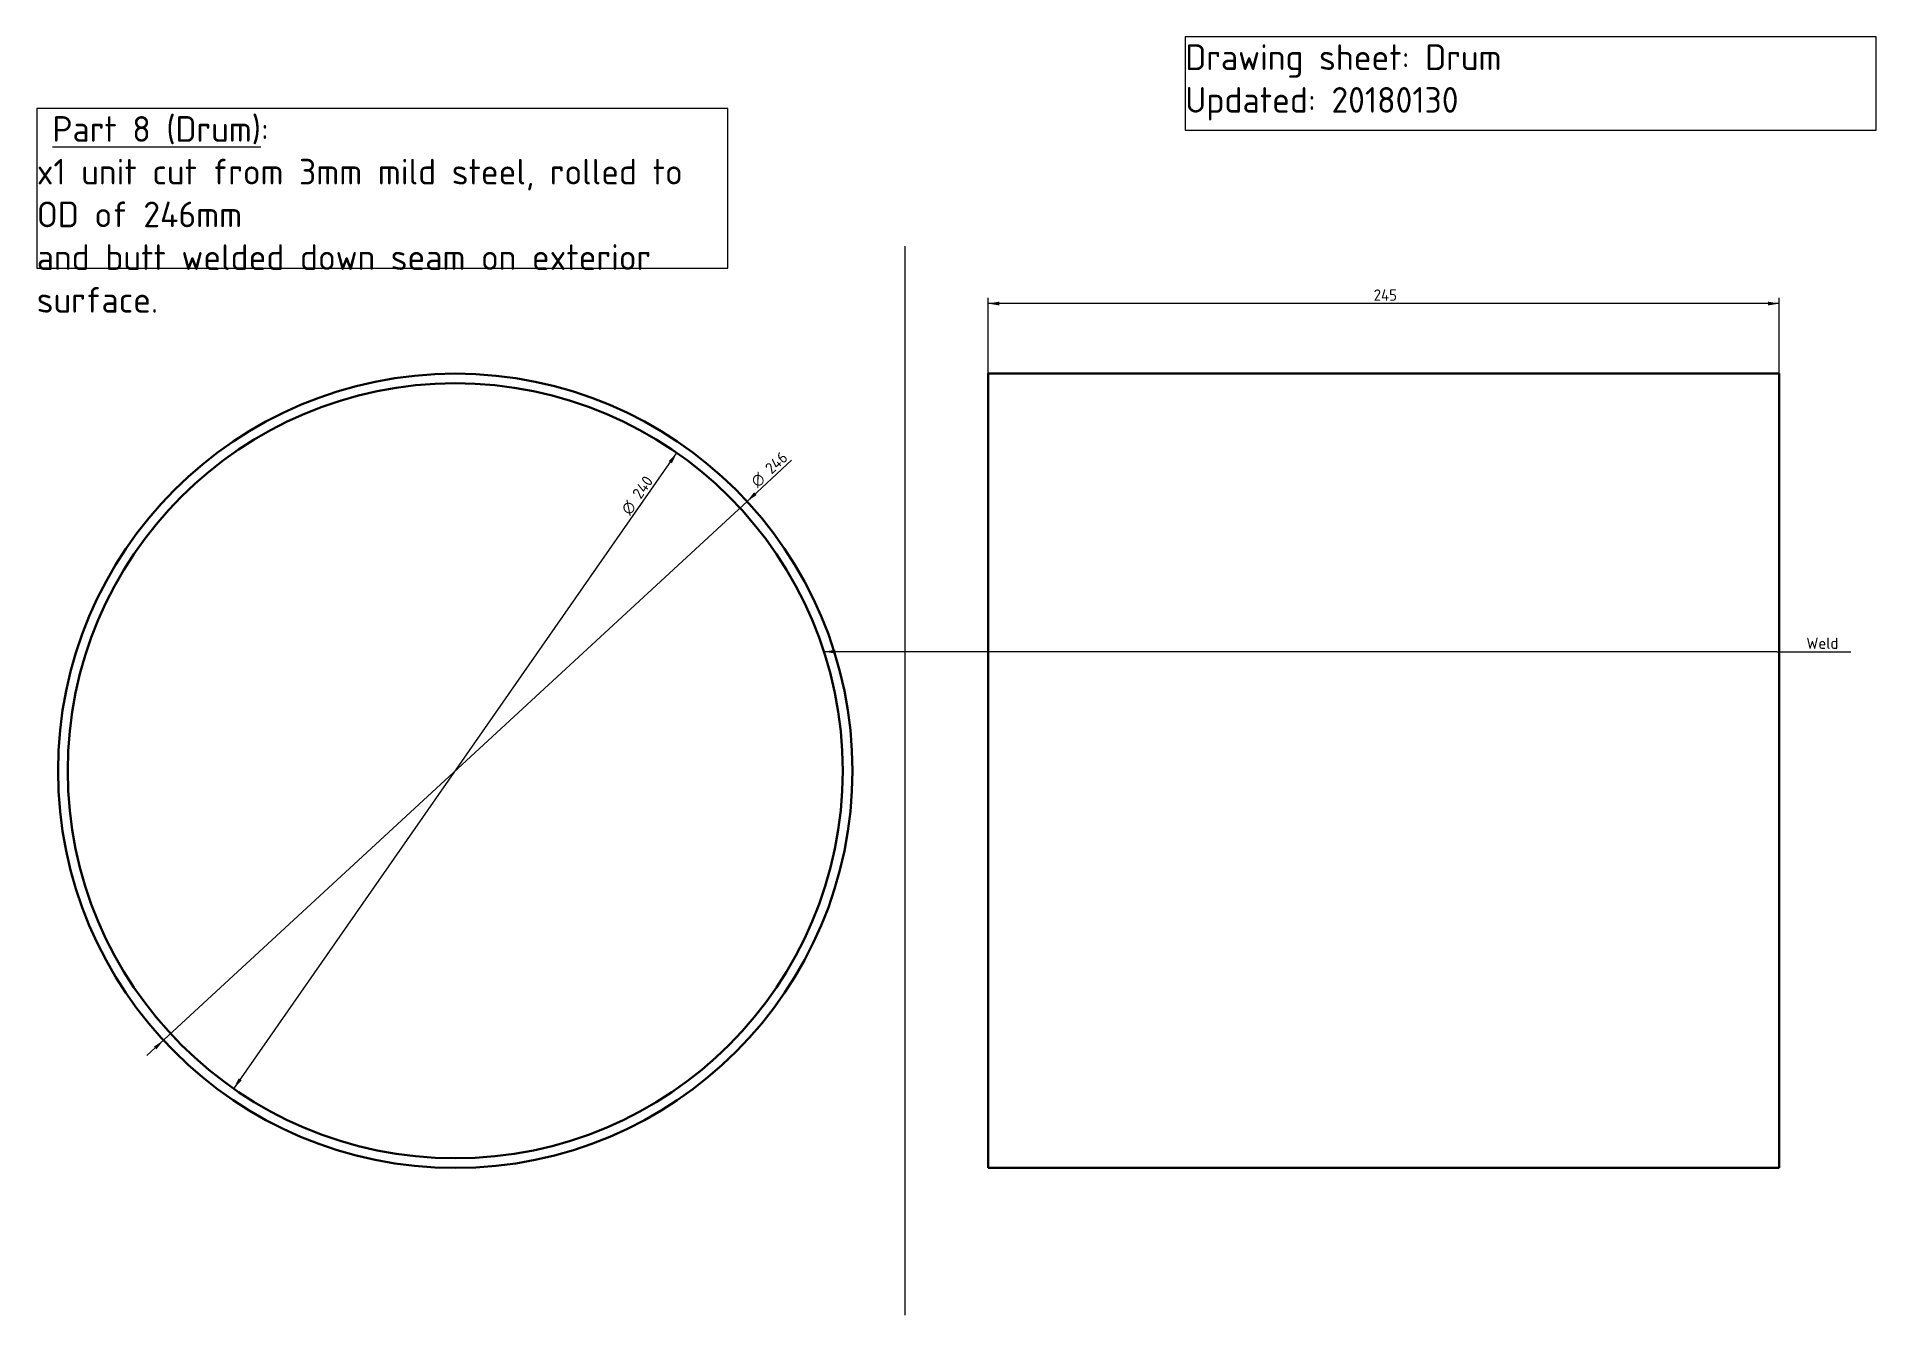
# Model space of a CAD drawing. Header units: millimetres. Extents: x 21 to 591, y 20 to 416.
import ezdxf
from ezdxf.enums import TextEntityAlignment as Align
from ezdxf.lldxf.tags import DXFTag

# ---------------------------------------------------------------- set-up
doc = ezdxf.new("R2010")
doc.units = ezdxf.units.MM
doc.layers.add('Default', color=7, linetype='Continuous')
doc.layers.add('Dimensions', color=7, linetype='Continuous')
doc.styles.add('SEACAD_Solid_Edge_ISO', font='seiso.ttf')
doc.styles.add('SEACAD_Solid_Edge_ISO1_Symbols', font='semeci1.ttf')
tags = doc.linetypes.add('CENTER2', pattern=[28.575, 19.05, -3.175, 3.175, -3.175]).pattern_tags.tags
tags[10:11] = [DXFTag(74, 4), DXFTag(75, 0), DXFTag(340, '0'), DXFTag(46, 0.0), DXFTag(50, 0.0), DXFTag(44, 0.0), DXFTag(45, 0.0)]
tags[8:9] = [DXFTag(74, 4), DXFTag(75, 0), DXFTag(340, '0'), DXFTag(46, 0.0), DXFTag(50, 0.0), DXFTag(44, 0.0), DXFTag(45, 0.0)]
tags[6:7] = [DXFTag(74, 4), DXFTag(75, 0), DXFTag(340, '0'), DXFTag(46, 0.0), DXFTag(50, 0.0), DXFTag(44, 0.0), DXFTag(45, 0.0)]
tags[4:5] = [DXFTag(74, 4), DXFTag(75, 0), DXFTag(340, '0'), DXFTag(46, 0.0), DXFTag(50, 0.0), DXFTag(44, 0.0), DXFTag(45, 0.0)]
doc.dimstyles.new('ISO_(mm)', dxfattribs={"dimtxt": 3.5, "dimasz": 3.5, "dimexe": 1.75, "dimexo": 0, "dimgap": 0.875, "dimtad": 1, "dimtxsty": 'SEACAD_Solid_Edge_ISO', "dimblk1": '_SE_FILLED', "dimblk2": '_SE_FILLED', "dimsah": 1, "dimcen": 1.75, "dimadec": 0, "dimazin": 0, "dimtfac": 0.5, "dimtmove": 0, "dimatfit": 3, "dimfxl": 1, "dimarcsym": 0})

# ---------------------------------------------------------------- blocks, each defined once
blk = doc.blocks.new('SEANNOT_GROUP')
at = {"layer": 'Dimensions', "color": 7, "linetype": 'CENTER2', "lineweight": 25}
blk.add_line((289.82, 351.09), (289.82, 20.03), dxfattribs=at)
blk = doc.blocks.new('SEANNOT_GROUP1')
at = {"layer": 'Default', "linetype": 'Continuous', "lineweight": 25}
blk.add_hatch(color=7, dxfattribs=at).paths.add_polyline_path([(268.26, 226.11), (264.76, 225.53), (268.26, 224.95)])
at = {"layer": 'Default', "color": 7, "linetype": 'Continuous', "lineweight": 25}
for q in [(565.14, 225.53), (582.78, 225.53)]:
    blk.add_line((559.89, 225.53), q, dxfattribs=at)
for points in [[(559.89, 225.53), (264.76, 225.53)], [(559.89, 225.53), (559.89, 225.53), (559.89, 225.53), (559.89, 225.53)]]:
    blk.add_lwpolyline(points, dxfattribs=at)
at = {"layer": 'Default', "color": 7, "linetype": 'Continuous', "lineweight": 5, "style": 'SEACAD_Solid_Edge_ISO'}
blk.add_text('Weld', height=3.5, dxfattribs=at).set_placement((568.99, 229.9), align=Align.TOP_LEFT)
blk = doc.blocks.new('DMBLK1')
at = {"layer": 'Dimensions', "linetype": 'Continuous', "lineweight": 25}
for points in [[(319.09, 333.93), (315.59, 333.34), (319.09, 332.76)], [(557.09, 333.93), (557.09, 332.76), (560.59, 333.34)]]:
    blk.add_hatch(color=7, dxfattribs=at).paths.add_polyline_path(points)
at = {"layer": 'Dimensions', "color": 7, "linetype": 'Continuous', "lineweight": 25}
for p, q in [((315.59, 311.64), (315.59, 335.09)), ((560.59, 333.34), (315.59, 333.34)), ((560.59, 311.64), (560.59, 335.09))]:
    blk.add_line(p, q, dxfattribs=at)
at = {"layer": 'Dimensions', "color": 7, "linetype": 'Continuous', "lineweight": 25, "style": 'SEACAD_Solid_Edge_ISO'}
blk.add_text('245', height=3.5, dxfattribs=at).set_placement((434.99, 337.72), align=Align.TOP_LEFT)
blk = doc.blocks.new('_SE_FILLED')
at = {"color": 0}
blk.add_line((0, 0), (-1, 0), dxfattribs=at)
blk.add_solid([(0, 0), (-1, -0.1665), (-1, 0.1665), (0, 0)], dxfattribs=at)
blk = doc.blocks.new('DMBLK2')
at = {"layer": 'Dimensions', "linetype": 'Continuous', "lineweight": 25}
for points in [[(216.71, 284.54), (217.67, 283.88), (219.19, 287.08)], [(83.48, 93.39), (81.96, 90.19), (84.44, 92.73)]]:
    blk.add_hatch(color=7, dxfattribs=at).paths.add_polyline_path(points)
at = {"layer": 'Dimensions', "color": 7, "linetype": 'Continuous', "lineweight": 25}
blk.add_line((81.96, 90.19), (219.19, 287.08), dxfattribs=at)
for s, style, p in [('240', 'SEACAD_Solid_Edge_ISO', (205.14, 274.57)), ('O', 'SEACAD_Solid_Edge_ISO1_Symbols', (201.71, 269.65))]:
    blk.add_text(s, height=3.5, rotation=55.1234, dxfattribs=dict(at, style=style)).set_placement(p, align=Align.TOP_LEFT)
blk = doc.blocks.new('DMBLK3')
at = {"layer": 'Dimensions', "linetype": 'Continuous', "lineweight": 25}
for points in [[(243.1, 274.89), (240.93, 272.09), (243.9, 274.04)], [(57.25, 103.23), (58.04, 102.38), (60.22, 105.18)]]:
    blk.add_hatch(color=7, dxfattribs=at).paths.add_polyline_path(points)
at = {"layer": 'Dimensions', "color": 7, "linetype": 'Continuous', "lineweight": 25}
for p, q in [((240.93, 272.09), (254.71, 284.82)), ((55.08, 100.43), (240.93, 272.09))]:
    blk.add_line(p, q, dxfattribs=at)
for s, style, p in [('246', 'SEACAD_Solid_Edge_ISO', (246.17, 282.89)), ('O', 'SEACAD_Solid_Edge_ISO1_Symbols', (241.76, 278.82))]:
    blk.add_text(s, height=3.5, rotation=42.7269, dxfattribs=dict(at, style=style)).set_placement(p, align=Align.TOP_LEFT)

msp = doc.modelspace()

# ---------------------------------------------------------------- linework, layer by layer
at = {"layer": 'Default', "color": 7, "linetype": 'Continuous', "lineweight": 50}
for p, q in [((560.588, 311.636), (315.588, 311.636)), ((315.588, 311.636), (315.588, 65.636)), ((560.588, 65.636), (560.588, 311.636)), ((315.588, 65.636), (560.588, 65.636))]:
    msp.add_line(p, q, dxfattribs=at)
at = {"layer": 'Default', "color": 7, "linetype": 'Continuous', "lineweight": 30}
for points in [[(376.63, 415.961), (376.63, 386.997), (590.619, 386.997), (590.619, 415.961), (376.63, 415.961)], [(20.978, 393.73), (20.978, 344.255), (234.967, 344.255), (234.967, 393.73), (20.978, 393.73)]]:
    msp.add_lwpolyline(points, dxfattribs=at)
at = {"layer": 'Default', "color": 7, "linetype": 'Continuous', "lineweight": 50}
for radius in [123, 120]:
    msp.add_circle((150.573, 188.636), radius, dxfattribs=at)

# ---------------------------------------------------------------- block references
at = {"layer": 'Default'}
msp.add_blockref('SEANNOT_GROUP1', (0, 0), dxfattribs=at)
at = {"layer": 'Dimensions'}
msp.add_blockref('SEANNOT_GROUP', (0, 0), dxfattribs=at)

# ---------------------------------------------------------------- texts
at = {"layer": 'Default', "char_height": 7.9375, "width": 213.98813, "attachment_point": 1}
for s, insert in [('{\\fSolid Edge ISO|b0||i0||c0|p34;\\C7;\\H7.9375;\\W1.;\\T1.;Drawing sheet: Drum\\P}{\\fSolid Edge ISO|b0||i0||c0|p34;\\C7;\\H7.9375;\\W1.;\\T1.;Updated: 20180130\\P}', (376.63, 413.615)), ('{\\fSolid Edge ISO|b0||i0||c0|p34;\\C7;\\L\\H7.9375;\\W1.;\\T1.; Part 8 (Drum)}{\\fSolid Edge ISO|b0||i0||c0|p34;\\C7;\\H7.9375;\\W1.;\\T1.;: \\P}{\\fSolid Edge ISO|b0||i0||c0|p34;\\C7;\\H7.9375;\\W1.;\\T1.;x1 unit cut from 3mm mild steel, rolled to OD of 246mm \\P}{\\fSolid Edge ISO|b0||i0||c0|p34;\\C7;\\H7.9375;\\W1.;\\T1.;and butt welded down seam on exterior surface.\\P}', (20.978, 391.384))]:
    msp.add_mtext(s, dxfattribs=dict(at, insert=insert))

# ---------------------------------------------------------------- dimensions: what is measured, and where the dimension line sits
at = {"layer": 'Dimensions', "color": 7, "linetype": 'Continuous', "lineweight": 25}
dim = msp.add_linear_dim(base=(560.588, 333.343), p1=(560.588, 311.636), p2=(315.588, 311.636), angle=180, text='\\A1;<>', dimstyle='ISO_(mm)', dxfattribs=at)
dim.commit()
dim.dimension.update_dxf_attribs({"geometry": 'DMBLK1', "text_midpoint": (438.088, 333.343), "dimtype": 161})
for p1, p2, picture, middle in [((60.218, 105.18), (240.929, 272.092), 'DMBLK3', (243.833, 274.774)), ((81.956, 90.189), (219.19, 287.082), 'DMBLK2', (208.81, 272.188))]:
    dim = msp.add_diameter_dim_2p(p1=p1, p2=p2, text='\\A1;<>', dimstyle='ISO_(mm)', override={"dimtmove": 1, "dimtolj": 1}, dxfattribs=at)
    dim.commit()
    dim.dimension.update_dxf_attribs({"geometry": picture, "text_midpoint": middle, "dimtype": 163})

doc.saveas('drawing.dxf')
